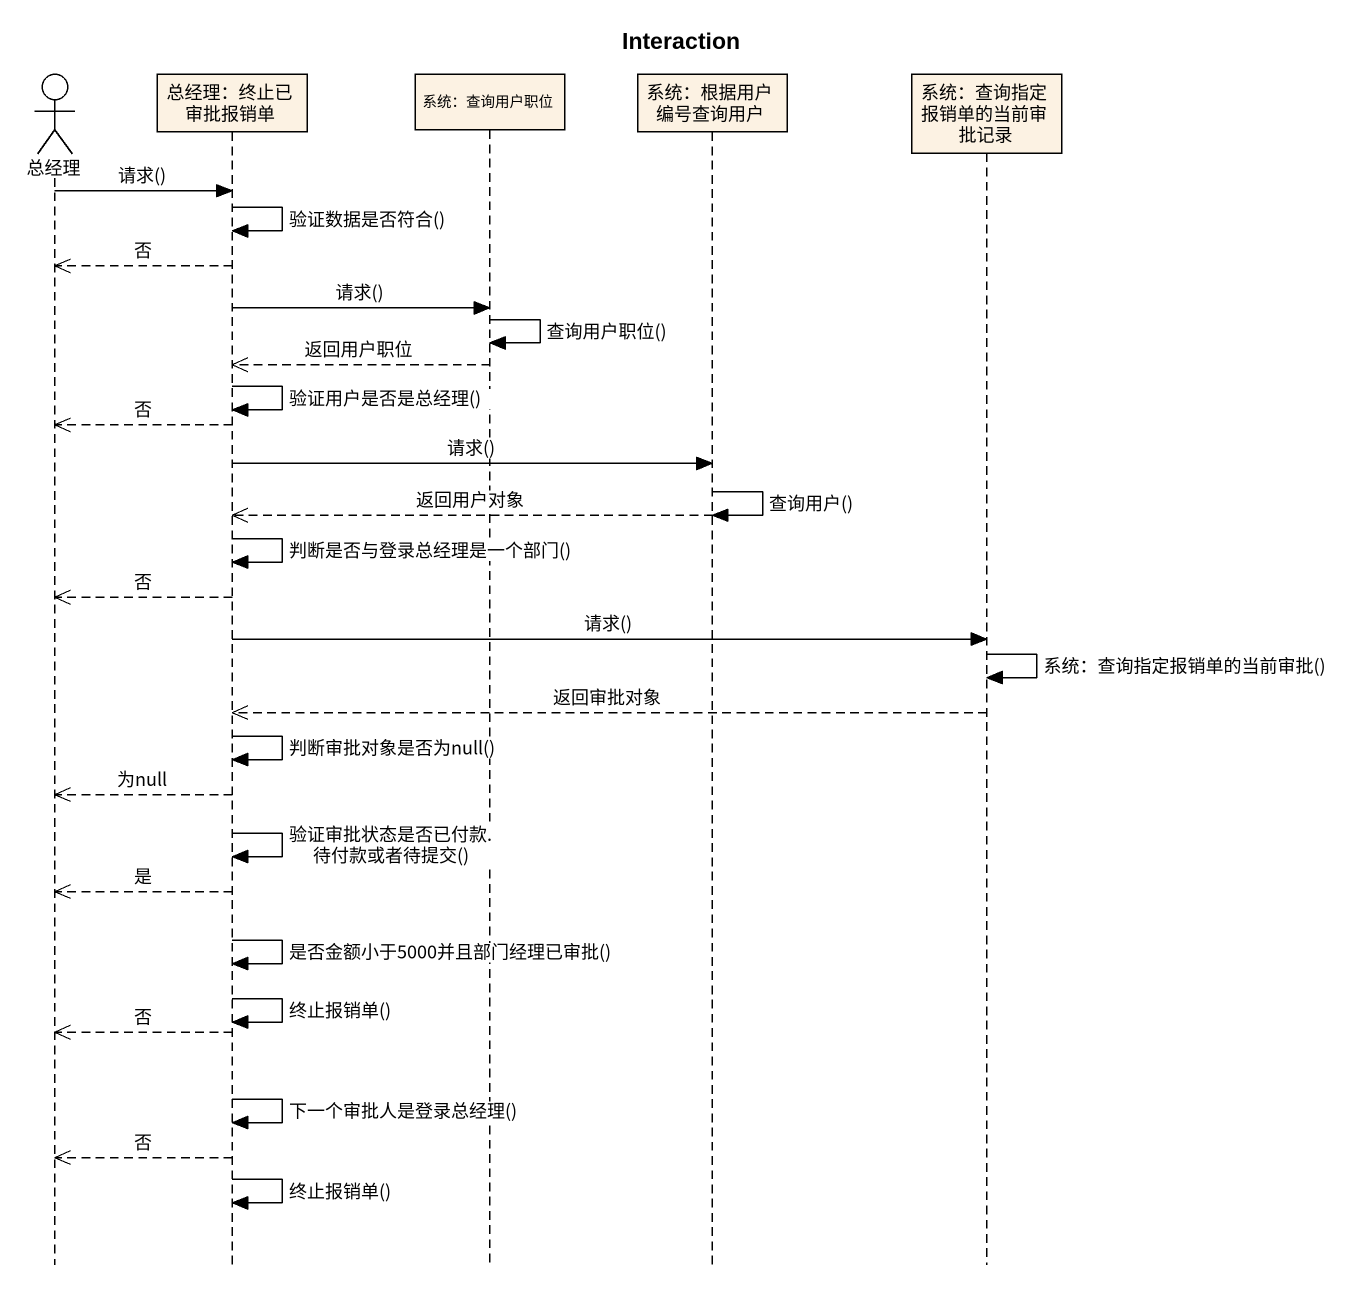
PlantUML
@startuml
title Interaction
hide footbox
actor 总经理
participant "总经理：终止已审批报销单" as 总经理_终止已审批报销单
participant "系统：查询用户职位" as 系统_查询用户职位
participant "系统：根据用户编号查询用户" as 系统_根据用户编号查询用户
participant "系统：查询指定报销单的当前审批记录" as 系统_查询指定报销单的当前审批记录

总经理 -> 总经理_终止已审批报销单 : 请求()
总经理_终止已审批报销单 -> 总经理_终止已审批报销单 : 验证数据是否符合()
总经理_终止已审批报销单 -->> 总经理 : 否
总经理_终止已审批报销单 -> 系统_查询用户职位 : 请求()
系统_查询用户职位 -> 系统_查询用户职位 : 查询用户职位()
系统_查询用户职位 -->> 总经理_终止已审批报销单 : 返回用户职位
总经理_终止已审批报销单 -> 总经理_终止已审批报销单 : 验证用户是否是总经理()
总经理_终止已审批报销单 -->> 总经理 : 否
总经理_终止已审批报销单 -> 系统_根据用户编号查询用户 : 请求()
系统_根据用户编号查询用户 -> 系统_根据用户编号查询用户 : 查询用户()
系统_根据用户编号查询用户 -->> 总经理_终止已审批报销单 : 返回用户对象
总经理_终止已审批报销单 -> 总经理_终止已审批报销单 : 判断是否与登录总经理是一个部门()
总经理_终止已审批报销单 -->> 总经理 : 否
总经理_终止已审批报销单 -> 系统_查询指定报销单的当前审批记录 : 请求()
系统_查询指定报销单的当前审批记录 -> 系统_查询指定报销单的当前审批记录 : 系统：查询指定报销单的当前审批()
系统_查询指定报销单的当前审批记录 -->> 总经理_终止已审批报销单 : 返回审批对象
总经理_终止已审批报销单 -> 总经理_终止已审批报销单 : 判断审批对象是否为null()
总经理_终止已审批报销单 -->> 总经理 : 为null
总经理_终止已审批报销单 -> 总经理_终止已审批报销单 : 验证审批状态是否已付款.待付款或者待提交()
总经理_终止已审批报销单 -->> 总经理 : 是
总经理_终止已审批报销单 -> 总经理_终止已审批报销单 : 是否金额小于5000并且部门经理已审批()
总经理_终止已审批报销单 -> 总经理_终止已审批报销单 : 终止报销单()
总经理_终止已审批报销单 -->> 总经理 : 否
总经理_终止已审批报销单 -> 总经理_终止已审批报销单 : 下一个审批人是登录总经理()
总经理_终止已审批报销单 -->> 总经理 : 否
总经理_终止已审批报销单 -> 总经理_终止已审批报销单 : 终止报销单()
@enduml
